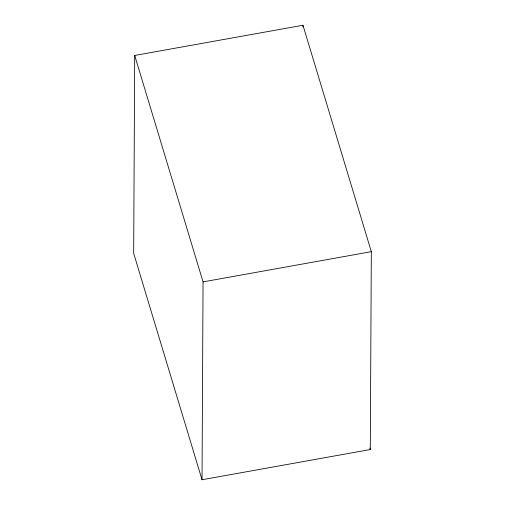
<?xml version="1.0" encoding="UTF-8"?>
<svg xmlns="http://www.w3.org/2000/svg" width="505" height="505" viewBox="0 0 505 505"><rect width="100%" height="100%" fill="white"/><g stroke="black" fill="none" stroke-linecap="round" stroke-linejoin="round"><path stroke-width="0.76" d="M134.702 55.462L133.673 253.333L202.032 479.75L370.298 449.538L371.327 251.667L302.968 25.25L134.702 55.462L203.06 281.878L202.032 479.75M302.962 26.828L302.968 25.25M203.06 281.878L371.327 251.667M369.843 448.03L370.298 449.538"/></g></svg>
